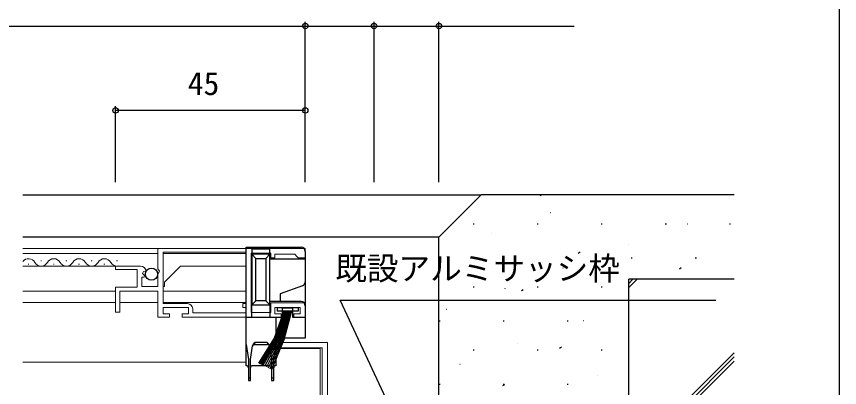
# Model space of a CAD drawing. Units: millimetres, scale not verified. Extents: x -437 to 438, y -331 to 329.
# Drawn here: x 242.9 to 438.1, y -103.4 to -15.4 of the extents above; entities that cross this region are included whole.
import ezdxf
from ezdxf.enums import TextEntityAlignment as Align

# ---------------------------------------------------------------- set-up
doc = ezdxf.new("R2010")
doc.units = ezdxf.units.MM
doc.header["$LTSCALE"] = 2
doc.layers.add('0-2_YKK_11', color=7, linetype='Continuous', lineweight=18)
doc.layers.add('0-4_YKK_12', color=2, linetype='Continuous', lineweight=18)
for name, color, linetype in [('0-5_YKK_13', 4, 'Continuous'), ('0-7_YKK_D', 6, 'Continuous'), ('0-8_YKK_ZWAK', 7, 'Continuous'), ('0-9_YSS_K', 3, 'Continuous'), ('0-A_YSS_KE', 3, 'Continuous')]:
    doc.layers.add(name, color=color, linetype=linetype)
doc.styles.add('ＭＳ ゴシック', font='')
doc.styles.get('ＭＳ ゴシック').set_extended_font_data('MS Gothic')

msp = doc.modelspace()

# ---------------------------------------------------------------- linework, layer by layer
at = {"layer": '0-2_YKK_11'}
for points in [[(276.399, -70.4), (311.399, -70.4), (311.399, -72.6), (309.699, -72.6), (309.399, -72.3), (308.899, -71.8), (304.199, -71.8), (304.199, -72.6), (303.199, -72.6), (303.199, -71.5), (298.599, -71.5), (298.599, -85.6), (303.199, -85.6), (303.199, -83.3), (311.399, -83.3), (311.399, -86.7), (308.699, -86.7), (308.699, -85.9), (310.199, -85.9), (310.199, -84.4), (304.199, -84.4), (304.199, -85.9), (305.699, -85.9), (305.699, -86.7), (282.199, -86.7), (282.199, -85.9), (283.699, -85.9), (283.699, -84.4), (277.699, -84.4), (277.699, -85.9), (279.199, -85.9), (279.199, -86.7), (276.399, -86.7), (276.399, -80.5), (267.399, -80.5), (267.399, -85.5), (266.399, -85.5), (266.399, -79.6), (271.499, -79.6), (271.499, -75.4)], [(273.598, -75.782), (273.347, -75.993), (273.028, -75.908), (272.758, -76.376), (273.323, -76.941), (273.216, -77.2), (272.599, -77.2), (272.599, -79.4), (276.399, -79.4), (276.399, -76.4), (276.699, -76.1), (276.852, -75.771), (276.399, -75.231), (276.399, -70.4)], [(297.399, -71.3), (277.699, -71.3), (277.699, -83.5), (283.499, -83.5)], [(284.699, -84.7), (284.699, -85.7), (297.399, -85.7), (297.399, -84.4), (296.599, -84.4), (296.599, -83.5), (297.399, -83.5), (297.399, -71.3)], [(271.499, -75.4), (266.399, -75.4), (266.399, -74.6), (272.304, -74.6)]]:
    msp.add_lwpolyline(points, dxfattribs=at)
at = {"layer": '0-2_YKK_11', "color": 211}
for points in [[(323.399, -162.8), (323.099, -163.1), (322.799, -163.4), (317.399, -163.4), (317.399, -153.5), (324.099, -153.5), (324.099, -121.5), (327.699, -121.5), (327.699, -119), (326.799, -119), (326.799, -120.6), (323.299, -120.6), (323.299, -113.6), (326.799, -113.6), (326.799, -116), (327.699, -116), (327.699, -112.5), (316.899, -112.5), (316.899, -107.7), (316.699, -107.5), (316.699, -92.7), (304.399, -92.7), (304.399, -94), (315.399, -94)], [(315.399, -94), (315.399, -152.7)]]:
    msp.add_lwpolyline(points, dxfattribs=at)
at = {"layer": '0-2_YKK_11'}
for centre, radius, start, end in [((272.304, -75.9), 1.3, 5.2159, 90.00002), ((283.499, -84.7), 1.2, 0.00001, 89.99999)]:
    msp.add_arc(centre, radius, start, end, dxfattribs=at)
at = {"layer": '0-4_YKK_12'}
for p, q in [((244.399, -70.4), (297.402, -70.4)), ((244.399, -71.6), (276.399, -71.6)), ((277.699, -71.6), (297.402, -71.6)), ((297.402, -71.592), (297.401, -83.227)), ((245.647, -74.1), (245.847, -74.1)), ((248.647, -73.34), (248.847, -73.34)), ((251.647, -74.1), (251.847, -74.1)), ((254.647, -73.34), (254.847, -73.34)), ((257.647, -74.1), (257.847, -74.1)), ((260.647, -73.34), (260.847, -73.34)), ((263.647, -74.1), (263.847, -74.1)), ((266.647, -73.34), (266.847, -73.34)), ((244.399, -74.6), (266.799, -74.6)), ((277.999, -78.4), (281.799, -74.6)), ((281.799, -74.6), (297.401, -74.6)), ((277.999, -79.4), (277.699, -79.4)), ((277.999, -79.4), (277.999, -78.4)), ((244.399, -80.5), (266.399, -80.5)), ((277.699, -80.5), (297.4, -80.5)), ((244.399, -83.2), (266.399, -83.2)), ((267.399, -83.2), (276.399, -83.2)), ((277.699, -83.2), (297.4, -83.2)), ((297.399, -84.6), (297.399, -97.4)), ((304.399, -94.1), (314.899, -94.1)), ((314.899, -94.1), (314.899, -143.76)), ((297.399, -97.4), (244.399, -97.4))]:
    msp.add_line(p, q, dxfattribs=at)
for centre, start, end in [((245.747, -74.558), 29.20254, 141.65304), ((248.747, -72.882), 209.20254, 330.79746), ((251.747, -74.558), 29.20254, 150.79746), ((254.747, -72.882), 209.20254, 330.79746), ((257.747, -74.558), 29.20254, 150.79746), ((260.747, -72.882), 209.20254, 330.79746), ((263.747, -74.558), 29.20254, 150.79746), ((266.747, -72.882), 209.20254, 283.76802)]:
    msp.add_arc(centre, 1.718, start, end, dxfattribs=at)
at = {"layer": '0-5_YKK_13'}
for p, q in [((297.401, -70.1), (310.401, -70.1)), ((297.401, -86.7), (297.401, -70.1)), ((298.701, -70.5), (303.001, -70.5)), ((298.701, -70.5), (298.701, -71.8)), ((298.701, -71.8), (299.701, -72.8)), ((298.701, -71.8), (298.701, -83.8)), ((303.001, -71.8), (298.701, -71.8)), ((303.001, -71.8), (302.001, -72.8)), ((303.001, -71.8), (303.001, -70.5)), ((303.001, -83.8), (303.001, -71.8)), ((311.401, -71.1), (311.401, -72.9)), ((299.701, -82.8), (299.701, -72.8)), ((299.701, -72.8), (302.001, -72.8)), ((302.001, -72.8), (302.001, -82.8)), ((303.001, -72.9), (311.401, -72.9)), ((311.401, -72.9), (311.401, -78.3)), ((310.743, -79.239), (305.401, -81.184)), ((311.401, -78.3), (311.401, -84)), ((305.401, -81.184), (305.401, -83)), ((299.701, -82.8), (298.701, -83.8)), ((298.701, -83.8), (303.001, -83.8)), ((298.701, -86.7), (298.701, -83.8)), ((302.001, -82.8), (299.701, -82.8)), ((302.001, -82.8), (303.001, -83.8)), ((305.401, -83), (303.001, -83)), ((303.001, -83.8), (303.001, -86.7)), ((310.401, -83), (305.401, -83)), ((304.699, -84.4), (304.699, -85.25)), ((306.001, -84.5), (308.401, -84.5)), ((306.001, -86.7), (306.001, -84.5)), ((308.401, -84.5), (308.401, -86.7)), ((311.401, -84), (311.401, -86.7)), ((297.401, -93.2), (297.401, -86.7)), ((297.401, -86.7), (304.401, -86.7)), ((304.401, -86.7), (304.401, -93.2)), ((304.401, -86.7), (306.001, -86.7)), ((308.401, -86.7), (311.401, -86.7)), ((311.401, -86.7), (311.401, -91.7)), ((311.401, -91.7), (304.401, -91.7)), ((297.401, -93.2), (297.901, -96.7)), ((297.401, -98.2), (297.401, -93.2)), ((298.401, -96.7), (298.859, -93.495)), ((299.335, -93.2), (299.478, -92.7)), ((299.335, -93.2), (302.468, -93.2)), ((302.325, -92.7), (299.478, -92.7)), ((302.325, -92.7), (302.468, -93.2)), ((304.401, -93.2), (304.401, -98.2)), ((297.901, -96.7), (297.901, -101.2)), ((298.401, -101.2), (298.401, -96.7)), ((302.901, -98.2), (298.901, -98.2)), ((298.401, -101.2), (297.901, -101.2)), ((303.401, -101.2), (303.401, -101.7)), ((303.901, -101.2), (303.401, -101.2))]:
    msp.add_line(p, q, dxfattribs=at)
for points in [[(306.339, -85.25), (304.011, -91.704), (300.301, -97.635)], [(306.539, -85.25), (304.23, -91.763), (300.498, -97.729)], [(306.739, -85.25), (304.471, -91.812), (300.724, -97.848)], [(306.939, -85.25), (304.707, -91.84), (300.982, -97.978)], [(307.139, -85.25), (304.952, -91.851), (301.359, -98.168)], [(307.339, -85.25), (305.221, -91.897), (301.744, -98.361)], [(307.539, -85.25), (305.525, -91.935), (302.203, -98.593)], [(307.739, -85.25), (305.766, -91.962), (302.618, -98.802)], [(307.939, -85.25), (306.052, -92.009), (303.002, -98.995)], [(308.139, -85.25), (306.296, -92.042), (303.364, -99.177)], [(304.699, -84.4), (309.699, -84.4), (309.699, -85.25), (304.699, -85.25)], [(302.943, -93.495), (303.401, -96.7), (303.401, -101.2)], [(303.901, -101.2), (303.901, -96.7), (304.401, -93.2)], [(297.901, -101.2), (297.901, -101.7), (298.401, -101.7), (298.401, -101.2)], [(303.401, -101.7), (303.901, -101.7), (303.901, -101.2)]]:
    msp.add_lwpolyline(points, dxfattribs=at)
msp.add_circle((274.913, -76.5), 1.45, dxfattribs=at)
for centre, radius, start, end in [((310.401, -71.1), 1, 0, 90), ((310.401, -78.3), 1, 290, 0), ((310.401, -84), 1, 0, 90), ((299.335, -93.7), 0.5, 90, 171.8699), ((300.291, -93.971), 1.509, 122.61963, 161.62012), ((301.511, -93.971), 1.509, 18.37988, 57.38037), ((302.468, -93.7), 0.5, 8.1301, 90), ((297.401, -98.7), 0.5, 0, 90), ((298.901, -98.7), 0.5, 90, 180), ((302.901, -98.7), 0.5, 0, 90), ((304.401, -98.7), 0.5, 90, 180)]:
    msp.add_arc(centre, radius, start, end, dxfattribs=at)
at = {"layer": '0-7_YKK_D'}
for p, q in [((311.399, -54.7), (311.399, -16.7)), ((311.399, -54.7), (311.399, -16.7)), ((327.699, -54.7), (327.699, -16.7)), ((327.699, -54.7), (327.699, -16.7)), ((343.099, -54.7), (343.099, -16.7)), ((178.399, -17.7), (311.399, -17.7)), ((311.399, -17.7), (327.699, -17.7)), ((266.399, -54.7), (266.399, -36.7)), ((311.399, -54.7), (311.399, -36.7)), ((311.399, -37.7), (266.399, -37.7))]:
    msp.add_line(p, q, dxfattribs=at)
for points in [[(327.699, -17.7), (343.099, -17.7), (375.175, -17.7)], [(345.775, -138.7), (344.698, -136.389), (319.662, -82.7), (408.794, -82.7)]]:
    msp.add_lwpolyline(points, dxfattribs=at)
for centre in [(311.399, -17.7), (311.399, -17.7), (327.699, -17.7), (327.699, -17.7), (343.099, -17.7), (266.399, -37.7), (311.399, -37.7)]:
    msp.add_circle(centre, 0.637, dxfattribs=at)
at = {"layer": '0-8_YKK_ZWAK'}
msp.add_lwpolyline([(-436.9, -331.2), (438.1, -331.2), (438.1, 293.8)], dxfattribs=at)
at = {"layer": '0-9_YSS_K'}
for p, q in [((244.399, -57.7), (353.099, -57.7)), ((367.113, -57.895), (367.408, -57.7)), ((369.496, -61.88), (369.543, -61.863)), ((351.175, -64.575), (351.425, -64.575)), ((366.375, -64.575), (366.625, -64.575)), ((381.575, -64.575), (381.825, -64.575)), ((396.775, -64.575), (397.025, -64.575)), ((402.043, -64.559), (402.09, -64.542)), ((411.975, -64.575), (412.225, -64.575)), ((343.099, -67.7), (244.399, -67.7)), ((355.545, -66.82), (355.592, -66.803)), ((388.091, -69.499), (388.139, -69.483)), ((376.138, -71.511), (376.554, -71.235)), ((343.1, -72.65), (343.35, -72.65)), ((358.3, -72.65), (358.55, -72.65)), ((373.5, -72.65), (373.75, -72.65)), ((388.7, -72.65), (388.95, -72.65)), ((403.9, -72.65), (404.15, -72.65)), ((372.491, -75.024), (372.538, -75.007)), ((400.151, -75.206), (400.568, -74.93)), ((388.1, -78.7), (389.1, -77.7)), ((388.1, -79.7), (390.1, -77.7)), ((405.047, -77.7), (405.084, -77.687)), ((351.175, -79.525), (351.425, -79.525)), ((358.775, -79.881), (358.822, -79.864)), ((366.375, -79.525), (366.625, -79.525)), ((381.575, -79.525), (381.825, -79.525)), ((362.691, -80.411), (363.108, -80.135)), ((344.824, -84.821), (344.871, -84.804)), ((343.1, -87.6), (343.35, -87.6)), ((358.3, -87.6), (358.55, -87.6)), ((373.5, -87.6), (373.75, -87.6)), ((377.37, -87.501), (377.418, -87.484)), ((361.77, -93.025), (361.817, -93.008)), ((351.175, -94.475), (351.425, -94.475)), ((366.375, -94.475), (366.625, -94.475)), ((371.715, -94.027), (372.132, -93.751)), ((381.575, -94.475), (381.825, -94.475)), ((388.1, -120.126), (413.1, -95.126)), ((388.1, -121.126), (413.1, -96.126)), ((388.1, -122.126), (413.1, -97.126)), ((348.054, -97.882), (348.101, -97.865)), ((380.601, -100.562), (380.648, -100.545)), ((343.1, -102.55), (343.35, -102.55)), ((358.269, -102.927), (358.686, -102.651)), ((358.3, -102.55), (358.55, -102.55)), ((373.5, -102.55), (373.75, -102.55))]:
    msp.add_line(p, q, dxfattribs=at)
at = {"layer": '0-A_YSS_KE'}
for p, q in [((343.1, -67.7), (353.1, -57.7)), ((413.1, -57.7), (353.1, -57.7)), ((343.1, -122.7), (343.1, -67.7)), ((413.1, -77.7), (388.1, -77.7)), ((388.1, -197.7), (388.1, -77.7))]:
    msp.add_line(p, q, dxfattribs=at)

# ---------------------------------------------------------------- texts
at = {"layer": '0-7_YKK_D', "style": 'ＭＳ ゴシック'}
for s, p in [('45', (283.53, -35.7)), ('既設アルミサッシ枠', (318.509, -79.55))]:
    msp.add_text(s, height=5.499, dxfattribs=at).set_placement(p, align=Align.BOTTOM_LEFT)

doc.saveas('drawing.dxf')
